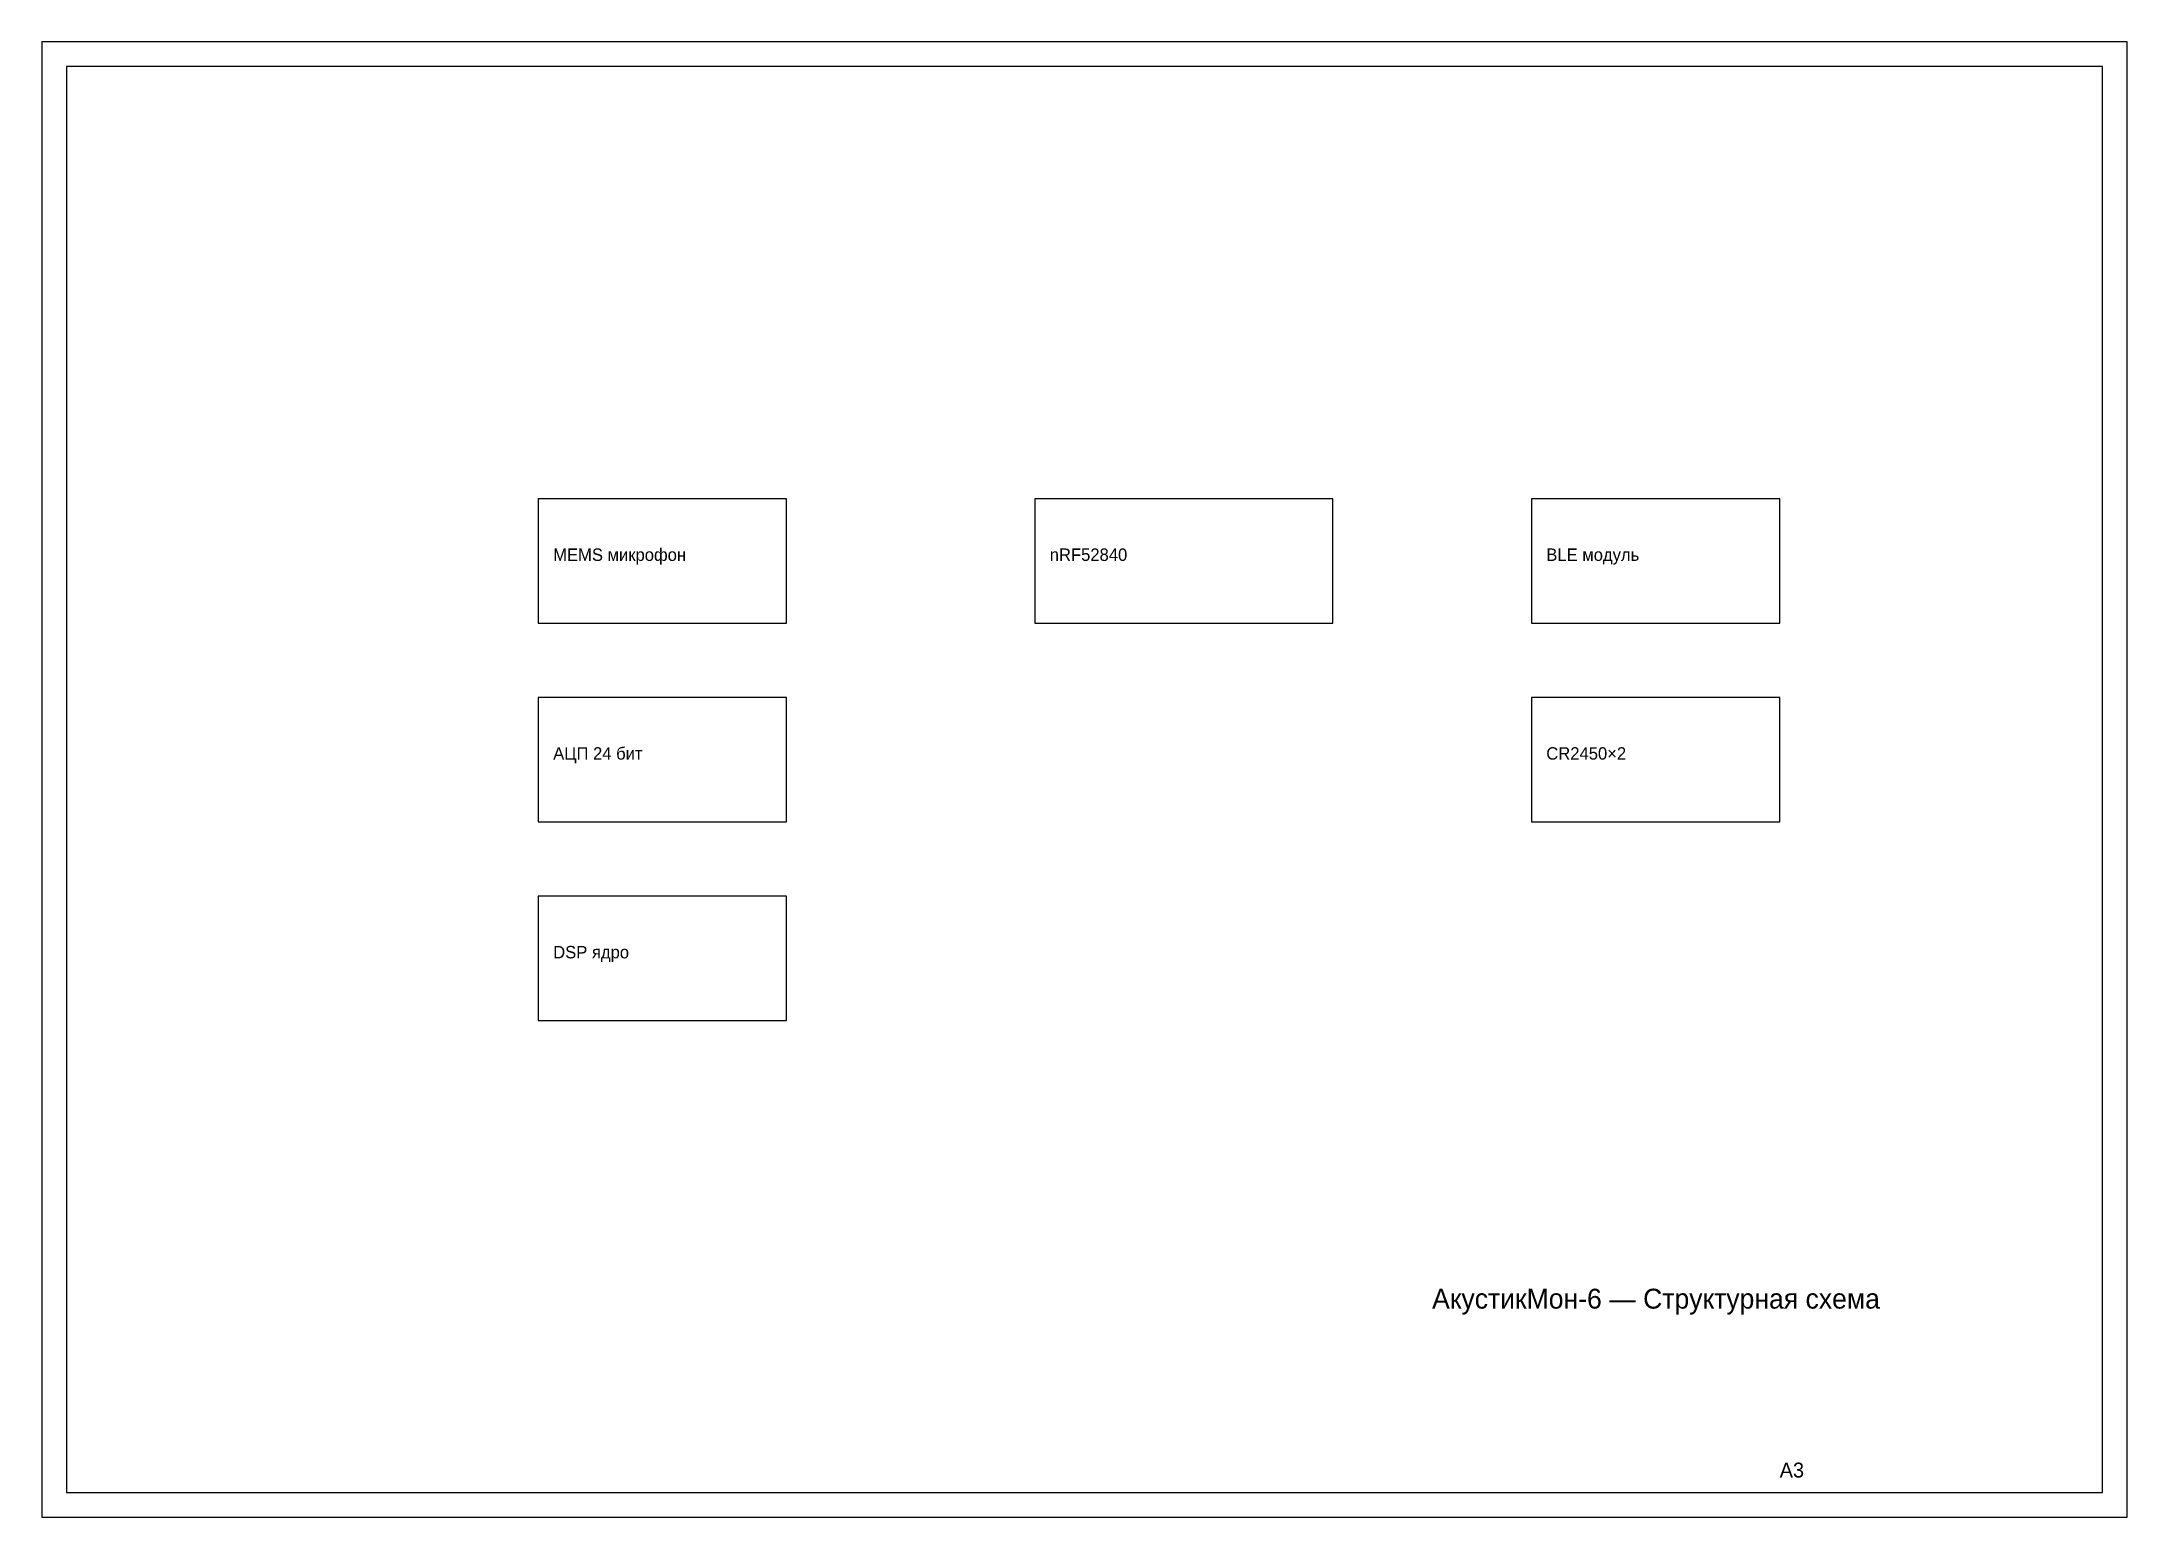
# Model space of a CAD drawing. Header units: metres. Extents: x 0 to 420, y 0 to 297.
import ezdxf

# ---------------------------------------------------------------- set-up
doc = ezdxf.new("R2010")
doc.units = ezdxf.units.M

msp = doc.modelspace()

# ---------------------------------------------------------------- linework, layer by layer
for p, q in [((420, 297), (0, 297)), ((0, 297), (0, 0)), ((420, 0), (420, 297)), ((415, 292), (5, 292)), ((5, 292), (5, 5)), ((415, 5), (415, 292)), ((5, 5), (415, 5)), ((0, 0), (420, 0))]:
    msp.add_line(p, q)
for points in [[(100, 180), (150, 180), (150, 205), (100, 205)], [(200, 180), (260, 180), (260, 205), (200, 205)], [(300, 180), (350, 180), (350, 205), (300, 205)], [(100, 140), (150, 140), (150, 165), (100, 165)], [(300, 140), (350, 140), (350, 165), (300, 165)], [(100, 100), (150, 100), (150, 125), (100, 125)]]:
    msp.add_lwpolyline(points, close=True)

# ---------------------------------------------------------------- texts
for s, height, p in [('MEMS микрофон', 2.5, (103, 192.5)), ('nRF52840', 2.5, (203, 192.5)), ('BLE модуль', 2.5, (303, 192.5)), ('АЦП 24 бит', 2.5, (103, 152.5)), ('CR2450×2', 2.5, (303, 152.5)), ('DSP ядро', 2.5, (103, 112.5)), ('АкустикМон-6 — Структурная схема', 4, (280, 42)), ('А3', 3, (350, 8))]:
    msp.add_text(s, height=height).set_placement(p)

doc.saveas('drawing.dxf')
